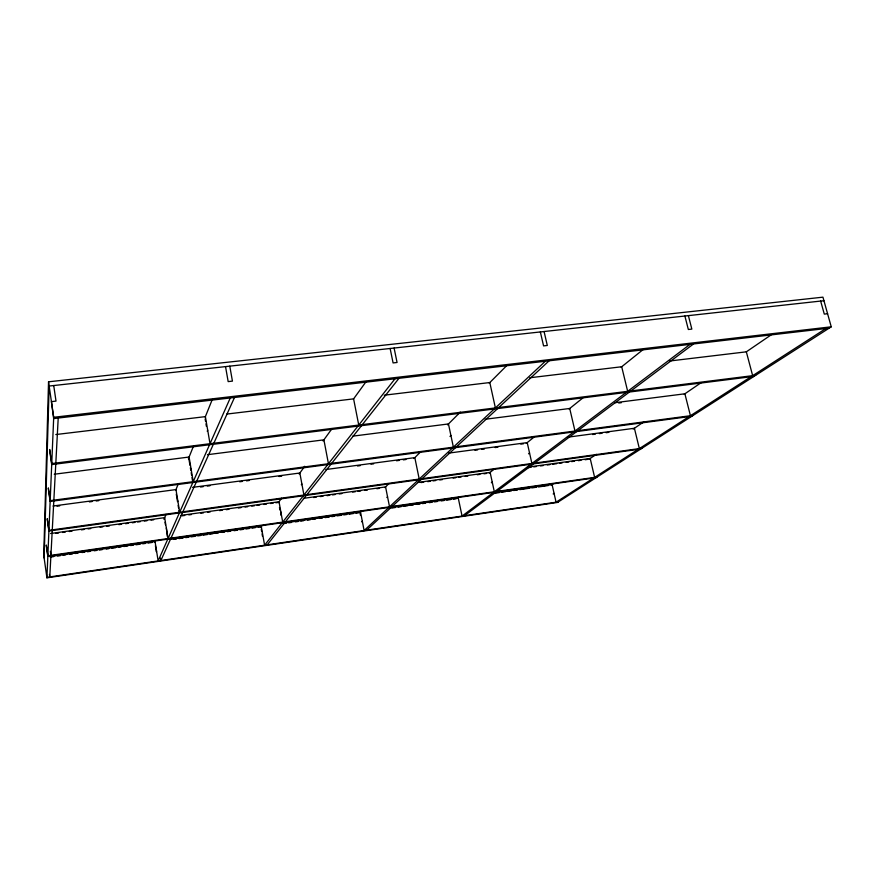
<?xml version="1.0" encoding="UTF-8"?>
<svg xmlns="http://www.w3.org/2000/svg" width="875" height="875" viewBox="0 0 875 875"><rect width="100%" height="100%" fill="white"/><g stroke="black" fill="none" stroke-linecap="round" stroke-linejoin="round"><path stroke-width="1.31" d="M48.541 381.795L43.75 555.275L46.922 577.839L557.484 502.447L831.25 326.812L822.938 297.161L48.541 381.795L53.703 417.287L46.922 577.839M44.133 557.977L49.153 386.039L823.933 300.705M50.892 555.92L49.777 576.92L49.427 574.427M52.237 530.556L50.925 555.341L50.356 551.316M52.281 529.856L53.812 500.981M53.856 500.15L55.77 464.067M55.825 463.039L58.209 418.053M154.831 542.073L155.05 541.516L49.678 556.653M163.986 519.345L166.02 514.303M175.667 490.35L178.227 484.006M188.398 458.762L193.484 446.141M205.188 417.102L212.308 399.427M156.592 551.206L156.363 551.742L155.411 545.694M166.348 528.084L167.355 536.539M177.833 500.883L177.516 501.627L176.291 494.102M191.155 469.317L190.783 470.203L190.367 467.753M207.233 431.222L207.692 430.139M167.77 539.153L158.134 560.93L155.05 541.516M209.541 444.752L193.211 481.666L189.098 457.034L54.261 474.228M230.234 397.994L210.011 443.713L205.384 416.631L55.814 434.547M170.702 538.737L160.858 560.525L160.464 558.097M170.975 538.136L182.547 512.498M182.875 511.788L196.295 482.059M196.689 481.206L213.369 444.281M213.839 443.231L234.5 397.491M260.837 526.837L261.242 526.269L264.6 545.223L282.22 522.736M278.392 502.622L281.586 498.214M299.141 473.988L304.73 466.287M323.083 440.967L331.866 428.848M353.413 399.131L366.188 381.511M280.864 511.908L280.842 515.102M301.317 484.761L301.886 484.006M303.352 495.764L282.702 522.113L279.027 501.747L181.016 515.375M327.764 464.603L303.92 495.031L299.852 473.014L192.566 487.364M357.908 426.125L328.442 463.728L323.903 439.841L207.452 454.694M395.008 378.777L358.75 425.064L353.598 398.869L226.745 414.072M267.203 544.841L285.009 522.331M285.502 521.708L306.37 495.348M306.95 494.616L331.045 464.166M331.734 463.291L361.506 425.677M362.348 424.605L398.989 378.306M361.878 510.661L359.942 512.597L360.456 515.233M384.902 487.605L388.883 483.613M413.973 458.5L420.722 451.73M447.53 424.889L460.283 412.125M489.223 383.141L506.581 365.75M361.736 521.828L362.316 521.259M386.87 497.503L387.548 496.847M449.98 436.45L450.92 435.531M388.85 507.434L364.12 530.534L360.522 512.017L283.981 523.009M418.414 479.828L389.528 506.8L385.58 486.927L303.373 498.356M452.43 448.055L419.212 479.073L414.827 457.636L325.795 469.547M494.233 408.997L453.381 447.158L448.47 423.948L352.789 436.155M545.377 361.233L495.392 407.925L489.803 382.55L384.256 395.194M366.614 530.163L391.519 507.052M392.208 506.417L421.291 479.423M422.1 478.68L455.536 447.639M456.498 446.742L497.634 408.57M498.794 407.498L549.106 360.806M489.278 473.069L494.703 468.716M526.225 443.406L534.013 437.161M569.078 409.008L582.892 397.917M621.141 367.205L643.453 349.289M491.367 482.738L492.231 482.059M528.555 453.808L529.561 453.02M493.467 492.428L462.066 516.086L458.248 497.984L389.845 507.806M530.884 464.242L494.331 491.772L490.131 472.391L417.747 482.453M573.77 431.933L531.902 463.477L527.22 442.608L448.798 453.097M626.227 392.427L574.973 431.036L569.723 408.483L485.144 419.267M690.025 344.367L627.67 391.333L621.698 366.756L529.725 377.77M464.461 515.725L496.027 492.056M496.902 491.4L533.63 463.859M534.647 463.094L576.723 431.55M577.927 430.642L629.431 392.022M630.886 390.939L693.525 343.963M551.184 485.122L553.438 483.58M589.181 459.167L596.28 454.311M633.227 429.078L643.628 421.969M684.217 394.253L701.137 382.692M746.233 351.892L771.039 334.95M553.175 493.938L554.072 493.347M593.589 478.056L556.073 502.206L552.07 484.509L494.255 492.811M638.138 449.378L594.628 477.389L590.198 458.467L527.417 467.195M689.008 416.631L639.352 448.602L634.408 428.269L567.459 437.227M750.947 376.764L690.43 415.723L684.884 393.794L614.589 402.762M825.88 328.53L752.653 375.67L746.331 351.827L669.43 361.036M46.933 577.336L558.381 501.867M597.078 477.039L47.852 555.778L46.331 545.027L46.309 545.639L47.819 556.369L596.039 477.706M169.859 539.394L261.242 526.269M50.881 557.003L53.703 556.598M57.641 556.041L60.441 555.636M63.044 555.264L65.833 554.859M69.803 554.291L72.581 553.886M75.206 553.514L77.973 553.109M81.955 552.541L84.711 552.147M87.358 551.764L90.103 551.37M94.117 550.791L96.852 550.397M99.52 550.014L102.244 549.631M106.28 549.052L108.981 548.658M111.683 548.275L115.73 547.684M118.42 547.302L121.144 546.908M123.812 546.525L127.892 545.945M130.561 545.562L133.295 545.169M135.953 544.786L140.055 544.195M142.691 543.812L145.458 543.419M148.159 543.025L152.217 542.445M173.633 539.372L176.531 538.956M179.003 538.595L183.028 538.016M185.708 537.633L188.694 537.206M191.078 536.867L195.103 536.288M197.783 535.894L200.856 535.456M203.142 535.128L207.605 534.483M209.858 534.166L213.008 533.706M215.217 533.389L218.411 532.93M221.933 532.427L224.613 532.044M227.292 531.661L230.573 531.191M234.008 530.698L237.333 530.217M240.034 529.823L243.392 529.342M246.072 528.959L249.484 528.467M252.186 528.084L255.467 527.614M258.147 527.22L261.647 526.717M283.27 523.611L286.213 523.195M288.673 522.834L291.572 522.419M295.422 521.872L298.277 521.456M300.825 521.095L303.647 520.691M307.584 520.122L310.341 519.728M312.988 519.345L315.711 518.952M319.725 518.372L322.448 517.989M325.095 517.606L329.197 517.016M331.789 516.644L334.6 516.239M337.159 515.867L341.359 515.266M343.853 514.905L346.763 514.489M349.223 514.139L353.522 513.516M355.928 513.177L358.925 512.739M391.891 508.003L395.402 507.5M398.103 507.117L401.264 506.658M403.944 506.275L407.958 505.695M410.266 505.367L413.317 504.93M417.014 504.394L420.011 503.967M422.428 503.617L425.37 503.202M429.177 502.655L432.064 502.239M434.58 501.878L437.423 501.463M441.339 500.905L444.117 500.5M446.742 500.128L450.811 499.538M453.491 499.155L456.203 498.772M495.381 493.139L499.439 492.559M501.517 492.253L505.542 491.673M507.544 491.389L511.591 490.809M513.592 490.525L517.617 489.945M519.695 489.639L529.703 488.206M531.858 487.9L536.419 487.244M538.617 486.927L548.494 485.505M50.575 533.52L164.675 517.65L168.044 538.552L179.375 512.936L178.959 510.42M55.902 533.4L58.581 533.028M62.595 532.47L65.275 532.098M69.3 531.53L71.98 531.158M81.353 529.856L84.033 529.484M88.047 528.927L90.727 528.555M100.111 527.242L102.791 526.87M106.805 526.312L109.484 525.941M118.858 524.639L121.538 524.256M125.562 523.698L128.242 523.327M132.256 522.769L134.936 522.397M137.616 522.025L140.295 521.653M144.32 521.095L147 520.723M151.014 520.155L153.694 519.783M182.066 515.834L184.745 515.462M188.77 514.905L191.45 514.533M200.823 513.22L203.503 512.848M207.528 512.291L210.208 511.919M219.592 510.617L222.272 510.245M226.286 509.677L228.966 509.305M238.35 508.003L241.03 507.631M245.044 507.073L247.723 506.702M251.748 506.133L254.428 505.761M257.108 505.389L259.788 505.017M263.802 504.459L266.481 504.087M270.506 503.53L273.186 503.158M275.866 502.775L278.545 502.403M313.611 497.525L316.302 497.153M320.337 496.584L323.028 496.213M327.064 495.655L329.755 495.283M332.445 494.9L335.136 494.528M339.172 493.97L341.863 493.587M352.625 492.1L355.316 491.717M358.006 491.345L360.697 490.973M364.733 490.405L367.423 490.033M376.841 488.72L379.52 488.348M421.028 482.573L423.708 482.202M427.722 481.644L430.391 481.272M433.07 480.9L435.75 480.528M439.764 479.97L442.444 479.588M453.141 478.1L455.82 477.728M458.5 477.356L461.18 476.984M465.194 476.427L467.863 476.055M477.236 474.753L479.905 474.381M483.93 473.812L486.598 473.441M528.336 467.633L531.038 467.261M533.739 466.878L536.452 466.506M540.498 465.938L543.211 465.566M547.258 464.997L549.97 464.625M552.672 464.253L556.73 463.684M559.431 463.312L562.133 462.93M566.191 462.372L568.892 461.989M571.605 461.617L574.306 461.234M578.364 460.677L581.066 460.294M585.123 459.736L587.825 459.353M641.966 448.241L48.923 530.327L47.272 518.645L47.239 519.367L48.891 531.016L640.763 449.017M53.014 506.034L175.984 489.584L179.692 512.225L192.839 482.519L192.008 477.597M57.017 506.231L59.719 505.87M89.381 501.9L92.083 501.539M96.119 501.003L98.82 500.642M200.495 487.025L203.197 486.664M207.255 486.117L209.967 485.756M239.739 481.764L242.441 481.403M246.509 480.867L249.211 480.495M278.983 476.514L281.695 476.153M357.492 466.003L360.183 465.642M370.956 464.198L373.647 463.837M396.539 460.775L399.23 460.414M403.266 459.878L405.956 459.517M474.939 450.275L477.641 449.914M481.688 449.378L484.389 449.006M495.184 447.562L497.886 447.202M520.822 444.128L523.523 443.767M592.605 434.525L595.306 434.164M599.375 433.617L602.077 433.256M606.145 432.709L608.847 432.348M693.241 415.352L50.181 500.631L48.355 487.9L48.333 488.753L50.138 501.463L691.819 416.259M618.712 403.025L621.414 402.675M755.683 375.288L51.745 463.553L49.722 449.498L49.689 450.559L51.702 464.581L753.977 376.381M829.172 328.147L53.648 418.578L51.417 401.625L56 401.1L53.725 385.536M53.703 417.287L831.25 326.812M827.586 313.731L824.294 314.103L820.641 301.066M688.384 315.634L691.841 329.098L688.341 329.492L684.884 316.017M544.075 331.527L547.302 345.472L543.572 345.887L540.356 331.942M394.1 348.042L397.064 362.48L393.083 362.928L390.13 348.48M279.464 507.478L279.923 510.016M261.253 529.2L261.669 531.562M262.084 533.925L262.5 536.288M229.786 366.144L232.433 381.117L228.167 381.609L225.531 366.614M205.144 418.972L205.559 421.422M205.975 423.872L206.391 426.322M188.727 457.942L189.963 465.303M191.188 472.664L191.603 475.136M178.139 505.4L178.555 507.905M165.036 522.2L165.463 524.803"/></g></svg>
